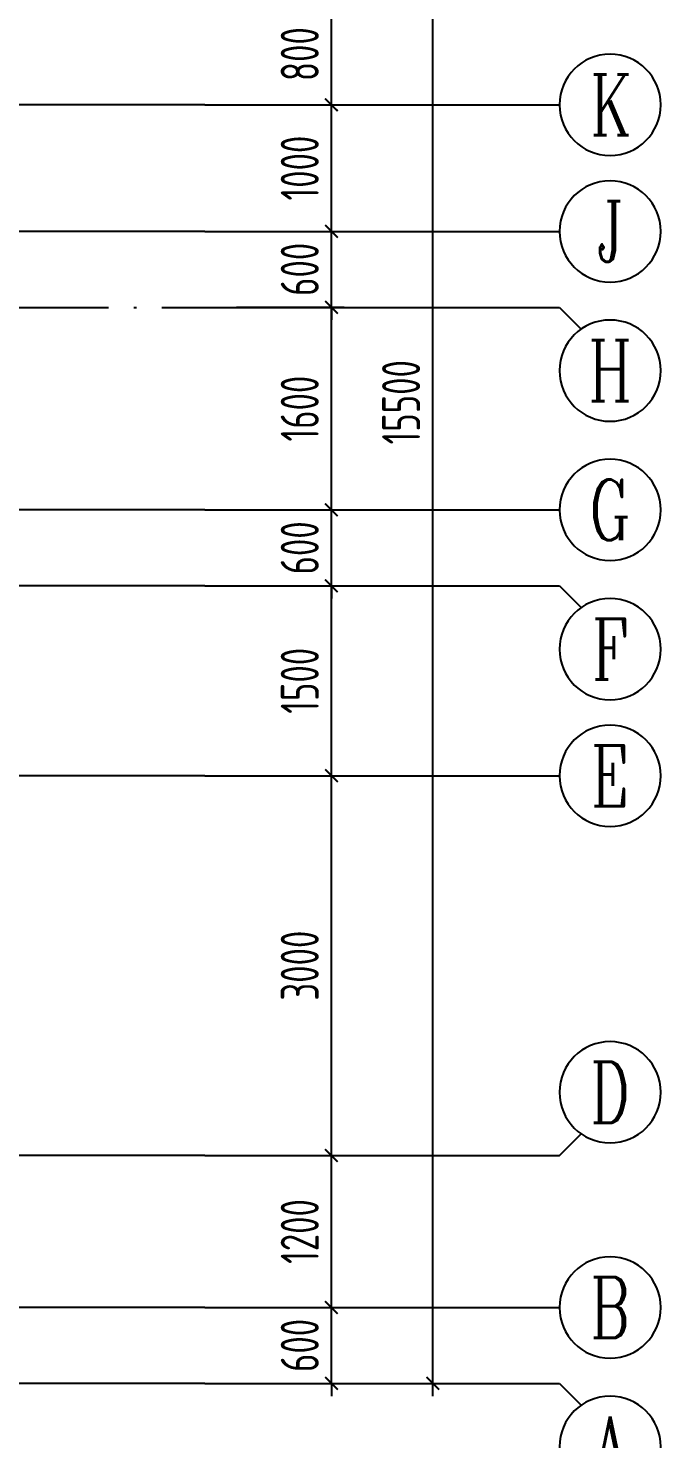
# Model space of a CAD drawing. Extents: x -655480 to 203344, y -294099 to 287156.
# Drawn here: x -257546 to -252552, y 203183 to 214325 of the extents above; entities that cross this region are included whole.
import ezdxf
from ezdxf.enums import TextEntityAlignment as Align

# ---------------------------------------------------------------- set-up
doc = ezdxf.new("R2010")
doc.units = 0
doc.header["$LTSCALE"] = 1000
doc.linetypes.add('DOTE', pattern=[2.42, 2, -0.2, 0.02, -0.2])
doc.layers.get('0').update_dxf_attribs({"linetype": 'CONTINUOUS'})
doc.layers.get('DEFPOINTS').update_dxf_attribs({"linetype": 'CONTINUOUS'})
for name, color, linetype in [('A-AXIS', 1, 'CONTINUOUS'), ('A-DOTE', 10, 'DOTE'), ('AXIS_NUM', 7, 'CONTINUOUS'), ('S-Y一般标注', 3, 'CONTINUOUS')]:
    doc.layers.add(name, color=color, linetype=linetype)
doc.styles.add('TSSD_Axis', font='complex.shx', dxfattribs={"width": 0.7, "bigfont": 'hztxt.shx'})
doc.styles.add('TSSD_DIMENSION', font='Tssdeng.shx', dxfattribs={"width": 0.7, "bigfont": 'tssdchn.shx'})
doc.dimstyles.new('TSSD_100_100', dxfattribs={"dimtxt": 300, "dimasz": 100, "dimexe": 100, "dimexo": 250, "dimgap": 100, "dimtad": 1, "dimdec": 0, "dimzin": 0, "dimdsep": 46, "dimtxsty": 'TSSD_DIMENSION', "dimblk": 'ARCHTICK', "dimcen": 0, "dimdle": 100, "dimclrt": 7, "dimadec": 0, "dimazin": 0, "dimtfac": 1, "dimtdec": 0, "dimtix": 1, "dimtmove": 2, "dimatfit": 3, "dimldrblk": 'ARCHTICK', "dimfxl": 1, "dimtolj": 1, "dimtzin": 0, "dimarcsym": 0})

# ---------------------------------------------------------------- blocks, each defined once
blk = doc.blocks.new('ts_axno')
at = {"color": 0, "linetype": 'ByBlock', "lineweight": -2}
blk.add_circle((0, 0), 0.5, dxfattribs=at)
at = {"color": 0, "linetype": 'ByBlock', "lineweight": -2, "style": 'TSSD_Axis', "width": 0.7}
blk.add_attdef('A', text='', height=0.6, dxfattribs=at).set_placement((0, 0), align=Align.MIDDLE_CENTER)
blk = doc.blocks.new('_ArchTick')
at = {"color": 0, "linetype": 'ByBlock', "const_width": 0.15}
blk.add_lwpolyline([(-0.5, -0.5), (0.5, 0.5)], dxfattribs=at)
blk = doc.blocks.new('*D825')
at = {"layer": 'DEFPOINTS', "color": 0, "transparency": 16777216}
for p in [(-251358, 202743), (-250358, 202743), (-251358, 202143)]:
    blk.add_point(p, dxfattribs=at)
at = {"layer": 'S-Y一般标注', "color": 0, "lineweight": -2, "transparency": 16777216}
for p, q in [((-250358, 202743), (-250358, 202843)), ((-251108, 202743), (-250258, 202743)), ((-250358, 202143), (-250358, 202743)), ((-251108, 202143), (-250258, 202143)), ((-250358, 202143), (-250358, 202043))]:
    blk.add_line(p, q, dxfattribs=at)
at = {"layer": 'S-Y一般标注', "color": 0, "lineweight": -2, "transparency": 16777216, "xscale": 100, "yscale": 100, "zscale": 100}
for p, rotation in [((-250358, 202743), 270), ((-250358, 202143), 90)]:
    blk.add_blockref('_ArchTick', p, dxfattribs=dict(at, rotation=rotation))
at = {"layer": 'S-Y一般标注', "color": 7, "transparency": 16777216, "insert": (-250608, 202443), "char_height": 300, "attachment_point": 5, "rotation": 90, "style": 'TSSD_DIMENSION'}
blk.add_mtext('\\A1;600', dxfattribs=at)
blk = doc.blocks.new('*D826')
at = {"layer": 'DEFPOINTS', "color": 0, "transparency": 16777216}
for p in [(-251358, 208443), (-250358, 208443), (-251358, 206943)]:
    blk.add_point(p, dxfattribs=at)
at = {"layer": 'S-Y一般标注', "color": 0, "lineweight": -2, "transparency": 16777216}
for p, q in [((-250358, 206843), (-250358, 208543)), ((-251108, 208443), (-250258, 208443)), ((-251108, 206943), (-250258, 206943))]:
    blk.add_line(p, q, dxfattribs=at)
at = {"layer": 'S-Y一般标注', "color": 0, "lineweight": -2, "transparency": 16777216, "xscale": 100, "yscale": 100, "zscale": 100}
for p, rotation in [((-250358, 208443), 90), ((-250358, 206943), 270)]:
    blk.add_blockref('_ArchTick', p, dxfattribs=dict(at, rotation=rotation))
at = {"layer": 'S-Y一般标注', "color": 7, "transparency": 16777216, "insert": (-250608, 207693), "char_height": 300, "attachment_point": 5, "rotation": 90, "style": 'TSSD_DIMENSION'}
blk.add_mtext('\\A1;1500', dxfattribs=at)
blk = doc.blocks.new('*D827')
at = {"layer": 'DEFPOINTS', "color": 0, "transparency": 16777216}
for p in [(-251358, 209043), (-250358, 209043), (-251358, 208443)]:
    blk.add_point(p, dxfattribs=at)
at = {"layer": 'S-Y一般标注', "color": 0, "lineweight": -2, "transparency": 16777216}
for p, q in [((-250358, 209043), (-250358, 209143)), ((-251108, 209043), (-250258, 209043)), ((-250358, 208443), (-250358, 209043)), ((-251108, 208443), (-250258, 208443)), ((-250358, 208443), (-250358, 208343))]:
    blk.add_line(p, q, dxfattribs=at)
at = {"layer": 'S-Y一般标注', "color": 0, "lineweight": -2, "transparency": 16777216, "xscale": 100, "yscale": 100, "zscale": 100}
for p, rotation in [((-250358, 209043), 270), ((-250358, 208443), 90)]:
    blk.add_blockref('_ArchTick', p, dxfattribs=dict(at, rotation=rotation))
at = {"layer": 'S-Y一般标注', "color": 7, "transparency": 16777216, "insert": (-250608, 208743), "char_height": 300, "attachment_point": 5, "rotation": 90, "style": 'TSSD_DIMENSION'}
blk.add_mtext('\\A1;600', dxfattribs=at)
blk = doc.blocks.new('*D828')
at = {"layer": 'DEFPOINTS', "color": 0, "transparency": 16777216}
for p in [(-251358, 210643), (-250358, 210643), (-251358, 209043)]:
    blk.add_point(p, dxfattribs=at)
at = {"layer": 'S-Y一般标注', "color": 0, "lineweight": -2, "transparency": 16777216}
for p, q in [((-250358, 208943), (-250358, 210743)), ((-251108, 210643), (-250258, 210643)), ((-251108, 209043), (-250258, 209043))]:
    blk.add_line(p, q, dxfattribs=at)
at = {"layer": 'S-Y一般标注', "color": 0, "lineweight": -2, "transparency": 16777216, "xscale": 100, "yscale": 100, "zscale": 100}
for p, rotation in [((-250358, 210643), 90), ((-250358, 209043), 270)]:
    blk.add_blockref('_ArchTick', p, dxfattribs=dict(at, rotation=rotation))
at = {"layer": 'S-Y一般标注', "color": 7, "transparency": 16777216, "insert": (-250608, 209843), "char_height": 300, "attachment_point": 5, "rotation": 90, "style": 'TSSD_DIMENSION'}
blk.add_mtext('\\A1;1600', dxfattribs=at)
blk = doc.blocks.new('*D829')
at = {"layer": 'DEFPOINTS', "color": 0, "transparency": 16777216}
for p in [(-251358, 211243), (-250358, 211243), (-251358, 210643)]:
    blk.add_point(p, dxfattribs=at)
at = {"layer": 'S-Y一般标注', "color": 0, "lineweight": -2, "transparency": 16777216}
for p, q in [((-250358, 211243), (-250358, 211343)), ((-251108, 211243), (-250258, 211243)), ((-250358, 210643), (-250358, 211243)), ((-251108, 210643), (-250258, 210643)), ((-250358, 210643), (-250358, 210543))]:
    blk.add_line(p, q, dxfattribs=at)
at = {"layer": 'S-Y一般标注', "color": 0, "lineweight": -2, "transparency": 16777216, "xscale": 100, "yscale": 100, "zscale": 100}
for p, rotation in [((-250358, 211243), 270), ((-250358, 210643), 90)]:
    blk.add_blockref('_ArchTick', p, dxfattribs=dict(at, rotation=rotation))
at = {"layer": 'S-Y一般标注', "color": 7, "transparency": 16777216, "insert": (-250608, 210943), "char_height": 300, "attachment_point": 5, "rotation": 90, "style": 'TSSD_DIMENSION'}
blk.add_mtext('\\A1;600', dxfattribs=at)
blk = doc.blocks.new('*D830')
at = {"layer": 'DEFPOINTS', "color": 0, "transparency": 16777216}
for p in [(-251358, 212243), (-250358, 212243), (-251358, 211243)]:
    blk.add_point(p, dxfattribs=at)
at = {"layer": 'S-Y一般标注', "color": 0, "lineweight": -2, "transparency": 16777216}
for p, q in [((-250358, 211143), (-250358, 212343)), ((-251108, 212243), (-250258, 212243)), ((-251108, 211243), (-250258, 211243))]:
    blk.add_line(p, q, dxfattribs=at)
at = {"layer": 'S-Y一般标注', "color": 0, "lineweight": -2, "transparency": 16777216, "xscale": 100, "yscale": 100, "zscale": 100}
for p, rotation in [((-250358, 212243), 90), ((-250358, 211243), 270)]:
    blk.add_blockref('_ArchTick', p, dxfattribs=dict(at, rotation=rotation))
at = {"layer": 'S-Y一般标注', "color": 7, "transparency": 16777216, "insert": (-250608, 211743), "char_height": 300, "attachment_point": 5, "rotation": 90, "style": 'TSSD_DIMENSION'}
blk.add_mtext('\\A1;1000', dxfattribs=at)
blk = doc.blocks.new('*D831')
at = {"layer": 'DEFPOINTS', "color": 0, "transparency": 16777216}
for p in [(-251358, 217643), (-249558, 217643), (-251358, 202143)]:
    blk.add_point(p, dxfattribs=at)
at = {"layer": 'S-Y一般标注', "color": 0, "lineweight": -2, "transparency": 16777216}
for p, q in [((-249558, 202043), (-249558, 217743)), ((-251108, 217643), (-249458, 217643)), ((-251108, 202143), (-249458, 202143))]:
    blk.add_line(p, q, dxfattribs=at)
at = {"layer": 'S-Y一般标注', "color": 0, "lineweight": -2, "transparency": 16777216, "xscale": 100, "yscale": 100, "zscale": 100}
for p, rotation in [((-249558, 217643), 90), ((-249558, 202143), 270)]:
    blk.add_blockref('_ArchTick', p, dxfattribs=dict(at, rotation=rotation))
at = {"layer": 'S-Y一般标注', "color": 7, "transparency": 16777216, "insert": (-249808, 209893), "char_height": 300, "attachment_point": 5, "rotation": 90, "style": 'TSSD_DIMENSION'}
blk.add_mtext('\\A1;15500', dxfattribs=at)
blk = doc.blocks.new('*D832')
at = {"layer": 'DEFPOINTS', "color": 0, "transparency": 16777216}
for p in [(-251358, 213043), (-250358, 213043), (-251358, 212243)]:
    blk.add_point(p, dxfattribs=at)
at = {"layer": 'S-Y一般标注', "color": 0, "lineweight": -2, "transparency": 16777216}
for p, q in [((-251108, 213043), (-250258, 213043)), ((-250358, 212143), (-250358, 213143)), ((-251108, 212243), (-250258, 212243))]:
    blk.add_line(p, q, dxfattribs=at)
at = {"layer": 'S-Y一般标注', "color": 0, "lineweight": -2, "transparency": 16777216, "xscale": 100, "yscale": 100, "zscale": 100}
for p, rotation in [((-250358, 213043), 90), ((-250358, 212243), 270)]:
    blk.add_blockref('_ArchTick', p, dxfattribs=dict(at, rotation=rotation))
at = {"layer": 'S-Y一般标注', "color": 7, "transparency": 16777216, "insert": (-250608, 212643), "char_height": 300, "attachment_point": 5, "rotation": 90, "style": 'TSSD_DIMENSION'}
blk.add_mtext('\\A1;800', dxfattribs=at)
blk = doc.blocks.new('*D835')
at = {"layer": 'DEFPOINTS', "color": 0, "transparency": 16777216}
for p in [(-251358, 203943), (-250358, 203943), (-251358, 202743)]:
    blk.add_point(p, dxfattribs=at)
at = {"layer": 'S-Y一般标注', "color": 0, "lineweight": -2, "transparency": 16777216}
for p, q in [((-250358, 202643), (-250358, 204043)), ((-251108, 203943), (-250258, 203943)), ((-251108, 202743), (-250258, 202743))]:
    blk.add_line(p, q, dxfattribs=at)
at = {"layer": 'S-Y一般标注', "color": 0, "lineweight": -2, "transparency": 16777216, "xscale": 100, "yscale": 100, "zscale": 100}
for p, rotation in [((-250358, 203943), 90), ((-250358, 202743), 270)]:
    blk.add_blockref('_ArchTick', p, dxfattribs=dict(at, rotation=rotation))
at = {"layer": 'S-Y一般标注', "color": 7, "transparency": 16777216, "insert": (-250608, 203343), "char_height": 300, "attachment_point": 5, "rotation": 90, "style": 'TSSD_DIMENSION'}
blk.add_mtext('\\A1;1200', dxfattribs=at)
blk = doc.blocks.new('*D836')
at = {"layer": 'DEFPOINTS', "color": 0, "transparency": 16777216}
for p in [(-251358, 206943), (-250358, 206943), (-251358, 203943)]:
    blk.add_point(p, dxfattribs=at)
at = {"layer": 'S-Y一般标注', "color": 0, "lineweight": -2, "transparency": 16777216}
for p, q in [((-250358, 203843), (-250358, 207043)), ((-251108, 206943), (-250258, 206943)), ((-251108, 203943), (-250258, 203943))]:
    blk.add_line(p, q, dxfattribs=at)
at = {"layer": 'S-Y一般标注', "color": 0, "lineweight": -2, "transparency": 16777216, "xscale": 100, "yscale": 100, "zscale": 100}
for p, rotation in [((-250358, 206943), 90), ((-250358, 203943), 270)]:
    blk.add_blockref('_ArchTick', p, dxfattribs=dict(at, rotation=rotation))
at = {"layer": 'S-Y一般标注', "color": 7, "transparency": 16777216, "insert": (-250608, 205443), "char_height": 300, "attachment_point": 5, "rotation": 90, "style": 'TSSD_DIMENSION'}
blk.add_mtext('\\A1;3000', dxfattribs=at)
blk = doc.blocks.new('20210827.04200827')
at = {"layer": 'A-AXIS'}
for p, q in [((59600, 15700), (62400, 15700)), ((59600, 14700), (62400, 14700)), ((59600, 14100.3), (62400, 14100.3)), ((62400, 14100.3), (62571.6, 13928.7)), ((59600, 12500), (62400, 12500)), ((59600, 11900), (62400, 11900)), ((62400, 11900), (62571.6, 11728.4)), ((59600, 10400), (62400, 10400)), ((62400, 7400), (62571.6, 7571.7)), ((59600, 7400), (62400, 7400)), ((59600, 6200), (62400, 6200)), ((59600, 5600), (62400, 5600)), ((62400, 5600), (62571.6, 5428.4))]:
    blk.add_line(p, q, dxfattribs=at)
at = {"layer": 'A-DOTE'}
for p, q in [((59600, 15700), (3600, 15700)), ((59600, 14700), (3600, 14700)), ((3600, 14100.3), (59600, 14100.3)), ((59600, 12500), (3600, 12500)), ((59600, 11900), (3600, 11900)), ((59600, 10400), (3600, 10400)), ((59600, 7400), (3600, 7400)), ((59600, 6200), (3600, 6200)), ((59600, 5600), (3600, 5600))]:
    blk.add_line(p, q, dxfattribs=at)
at = {"layer": 'A-AXIS'}
ref = blk.add_blockref('ts_axno', (62800, 15700), dxfattribs=dict(at, xscale=-800, yscale=800, zscale=800))
ref.add_attrib('G', 'K', dxfattribs={"layer": 'AXIS_NUM', "height": 480, "style": 'TSSD_Axis', "width": 0.7}).set_placement((62800, 15700), align=Align.MIDDLE_CENTER)
ref = blk.add_blockref('ts_axno', (62800, 14700), dxfattribs=dict(at, xscale=-800, yscale=800, zscale=800))
ref.add_attrib('G', 'J', dxfattribs={"layer": 'AXIS_NUM', "height": 480, "style": 'TSSD_Axis', "width": 0.7}).set_placement((62800, 14700), align=Align.MIDDLE_CENTER)
ref = blk.add_blockref('ts_axno', (62800, 13600.3), dxfattribs=dict(at, xscale=-800, yscale=800, zscale=800))
ref.add_attrib('C', 'H', dxfattribs={"layer": 'AXIS_NUM', "height": 480, "style": 'TSSD_Axis', "width": 0.7}).set_placement((62800, 13600.3), align=Align.MIDDLE_CENTER)
ref = blk.add_blockref('ts_axno', (62800, 12500), dxfattribs=dict(at, xscale=-800, yscale=800, zscale=800))
ref.add_attrib('D', 'G', dxfattribs={"layer": 'AXIS_NUM', "height": 480, "style": 'TSSD_Axis', "width": 0.7}).set_placement((62800, 12500), align=Align.MIDDLE_CENTER)
ref = blk.add_blockref('ts_axno', (62800, 11400), dxfattribs=dict(at, xscale=-800, yscale=800, zscale=800))
ref.add_attrib('C', 'F', dxfattribs={"layer": 'AXIS_NUM', "height": 480, "style": 'TSSD_Axis', "width": 0.7}).set_placement((62800, 11400), align=Align.MIDDLE_CENTER)
ref = blk.add_blockref('ts_axno', (62800, 10400), dxfattribs=dict(at, xscale=-800, yscale=800, zscale=800))
ref.add_attrib('B', 'E', dxfattribs={"layer": 'AXIS_NUM', "height": 480, "style": 'TSSD_Axis', "width": 0.7}).set_placement((62800, 10400), align=Align.MIDDLE_CENTER)
ref = blk.add_blockref('ts_axno', (62800, 7900), dxfattribs=dict(at, xscale=-800, yscale=800, zscale=800, rotation=180))
ref.add_attrib('C', 'D', dxfattribs={"layer": 'AXIS_NUM', "height": 480, "style": 'TSSD_Axis', "width": 0.7}).set_placement((62800, 7900), align=Align.MIDDLE_CENTER)
ref = blk.add_blockref('ts_axno', (62800, 6200), dxfattribs=dict(at, xscale=-800, yscale=800, zscale=800))
ref.add_attrib('A', 'B', dxfattribs={"layer": 'AXIS_NUM', "height": 480, "style": 'TSSD_Axis', "width": 0.7}).set_placement((62800, 6200), align=Align.MIDDLE_CENTER)
ref = blk.add_blockref('ts_axno', (62800, 5100), dxfattribs=dict(at, xscale=-800, yscale=800, zscale=800))
ref.add_attrib('F', 'A', dxfattribs={"layer": 'AXIS_NUM', "height": 480, "style": 'TSSD_Axis', "width": 0.7}).set_placement((62800, 5100), align=Align.MIDDLE_CENTER)
at = {"layer": 'S-Y一般标注'}
for base, p1, p2, picture, middle in [((61400, 21100), (59600, 5600), (59600, 21100), '*D831', (61150, 13350)), ((60600, 16500), (59600, 15700), (59600, 16500), '*D832', (60350, 16100)), ((60600, 15700), (59600, 14700), (59600, 15700), '*D830', (60350, 15200)), ((60600, 14700), (59600, 14100.3), (59600, 14700), '*D829', (60350, 14400.2)), ((60600, 14100.3), (59600, 12500), (59600, 14100.3), '*D828', (60350, 13300.2)), ((60600, 12500), (59600, 11900), (59600, 12500), '*D827', (60350, 12200)), ((60600, 11900), (59600, 10400), (59600, 11900), '*D826', (60350, 11150)), ((60600, 10400), (59600, 7400), (59600, 10400), '*D836', (60350, 8900)), ((60600, 7400), (59600, 6200), (59600, 7400), '*D835', (60350, 6800)), ((60600, 6200), (59600, 5600), (59600, 6200), '*D825', (60350, 5900))]:
    dim = blk.add_linear_dim(base=base, p1=p1, p2=p2, angle=90, dimstyle='TSSD_100_100', dxfattribs=at)
    dim.commit()
    dim.dimension.update_dxf_attribs({"geometry": picture, "text_midpoint": middle, "insert": (310957.9, -196542.6)})

msp = doc.modelspace()

# ---------------------------------------------------------------- block references
at = {"layer": 'A-DOTE', "color": 2}
msp.add_blockref('20210827.04200827', (-315751.97, 198020.16), dxfattribs=at)

doc.saveas('drawing.dxf')
